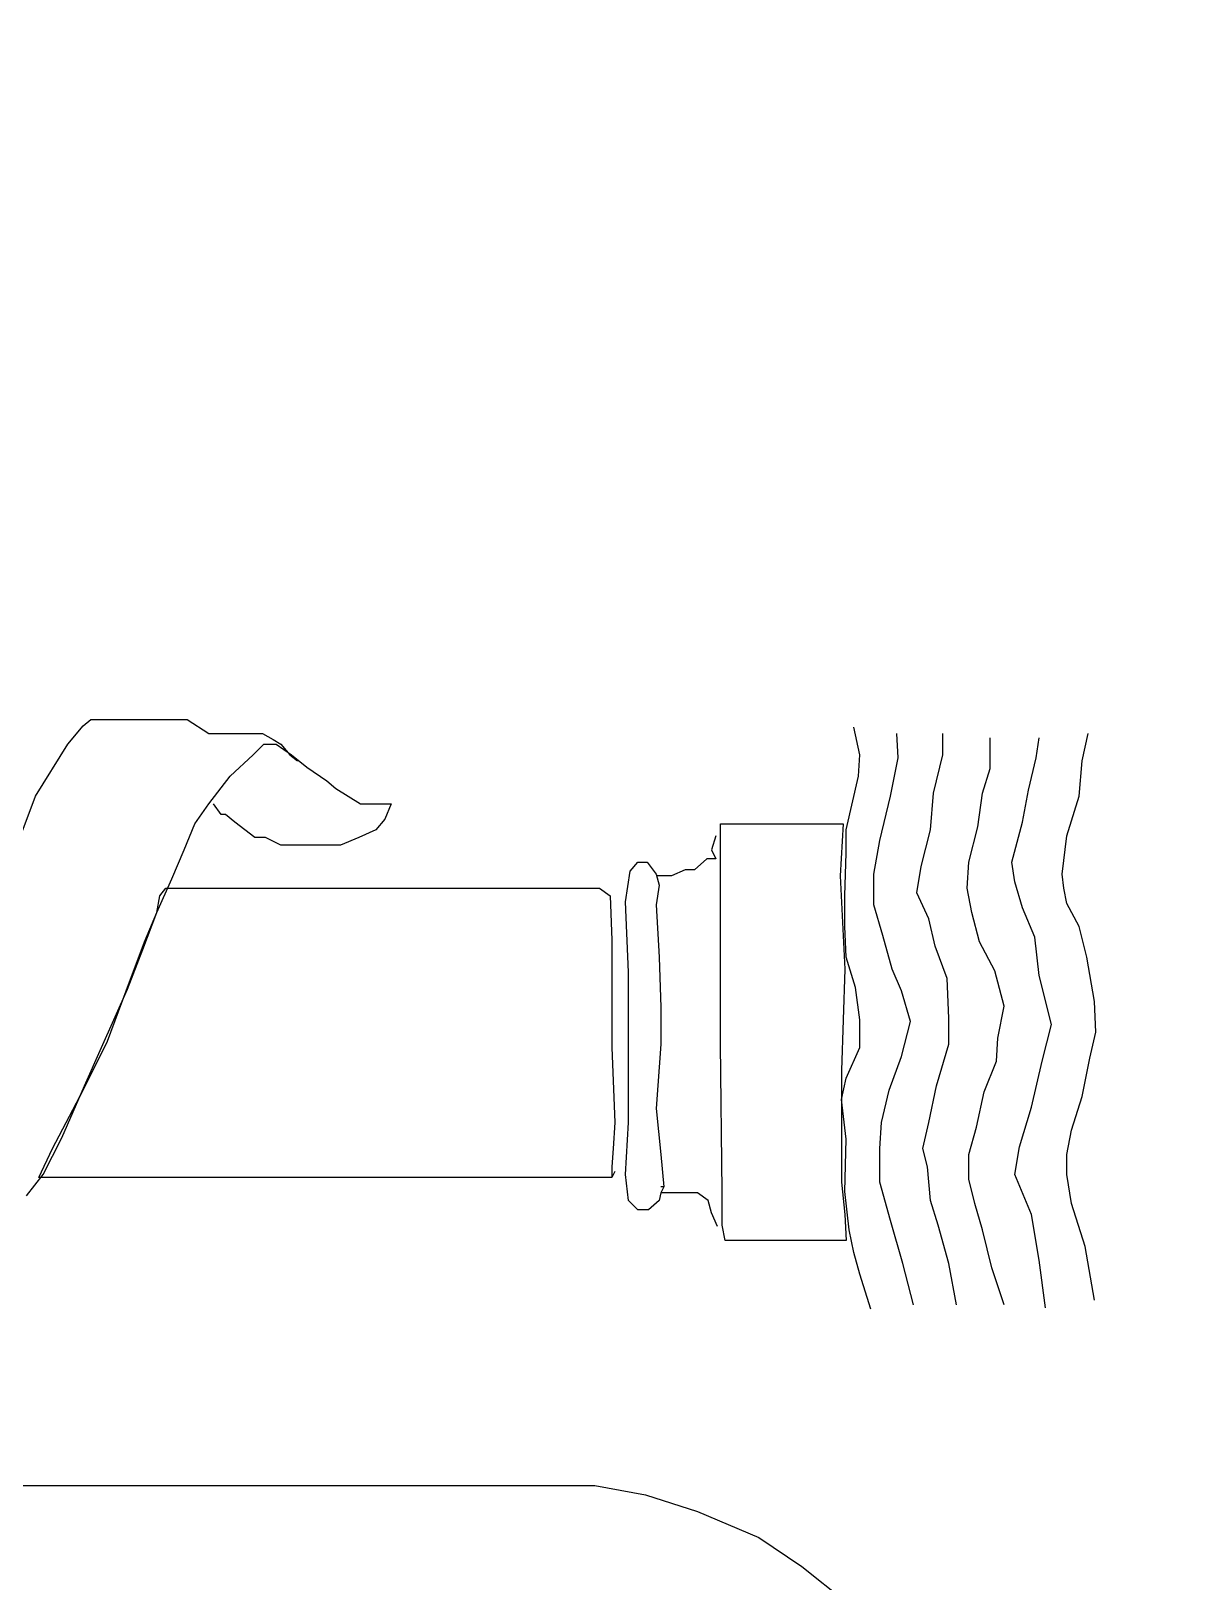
# Model space of a CAD drawing. Extents: x 747954 to 748544, y 4317181 to 4318208.
# Drawn here: x 747993.18 to 748000.74, y 4318047.51 to 4318057.64 of the extents above; entities that cross this region are included whole.
import ezdxf

# ---------------------------------------------------------------- set-up
doc = ezdxf.new("R2010")
doc.units = 0
doc.layers.get('0').update_dxf_attribs({"linetype": 'CONTINUOUS'})

msp = doc.modelspace()

# ---------------------------------------------------------------- linework, layer by layer
at = {"color": 0, "linetype": 'CONTINUOUS'}
for p, q in [((747993.52, 4318053.1), (747993.57, 4318053.14)), ((747993.52, 4318053.1), (747993.57, 4318053.14)), ((747993.57, 4318053.14), (747993.64, 4318053.14)), ((747993.57, 4318053.14), (747993.64, 4318053.14)), ((747993.64, 4318053.14), (747993.74, 4318053.14)), ((747993.64, 4318053.14), (747993.74, 4318053.14)), ((747993.74, 4318053.14), (747993.89, 4318053.14)), ((747993.74, 4318053.14), (747993.89, 4318053.14)), ((747993.89, 4318053.14), (747994.05, 4318053.14)), ((747993.89, 4318053.14), (747994.05, 4318053.14)), ((747994.05, 4318053.14), (747994.2, 4318053.14)), ((747994.05, 4318053.14), (747994.2, 4318053.14)), ((747994.2, 4318053.14), (747994.34, 4318053.05)), ((747994.2, 4318053.14), (747994.34, 4318053.05)), ((747993.42, 4318052.98), (747993.52, 4318053.1)), ((747993.42, 4318052.98), (747993.52, 4318053.1)), ((747994.34, 4318053.05), (747994.45, 4318053.05)), ((747994.34, 4318053.05), (747994.45, 4318053.05)), ((747994.45, 4318053.05), (747994.56, 4318053.05)), ((747994.45, 4318053.05), (747994.56, 4318053.05)), ((747994.56, 4318053.05), (747994.69, 4318053.05)), ((747994.56, 4318053.05), (747994.69, 4318053.05)), ((747994.69, 4318053.05), (747994.76, 4318053.01)), ((747994.69, 4318053.05), (747994.76, 4318053.01)), ((747998.59, 4318052.91), (747998.55, 4318053.09)), ((747998.59, 4318052.91), (747998.55, 4318053.09)), ((747998.84, 4318052.89), (747998.83, 4318053.05)), ((747998.84, 4318052.89), (747998.83, 4318053.05)), ((747999.13, 4318052.91), (747999.13, 4318053.05)), ((747999.13, 4318052.91), (747999.13, 4318053.05)), ((748000.04, 4318052.87), (748000.08, 4318053.05)), ((748000.04, 4318052.87), (748000.08, 4318053.05)), ((747993.21, 4318052.64), (747993.42, 4318052.98)), ((747993.21, 4318052.64), (747993.42, 4318052.98)), ((747994.63, 4318052.91), (747994.7, 4318052.98)), ((747994.63, 4318052.91), (747994.7, 4318052.98)), ((747994.7, 4318052.98), (747994.76, 4318052.98)), ((747994.7, 4318052.98), (747994.76, 4318052.98)), ((747994.76, 4318053.01), (747994.81, 4318052.98)), ((747994.76, 4318053.01), (747994.81, 4318052.98)), ((747994.76, 4318052.98), (747994.78, 4318052.98)), ((747994.76, 4318052.98), (747994.78, 4318052.98)), ((747994.78, 4318052.98), (747994.88, 4318052.91)), ((747994.78, 4318052.98), (747994.88, 4318052.91)), ((747994.81, 4318052.98), (747994.87, 4318052.91)), ((747994.81, 4318052.98), (747994.87, 4318052.91)), ((747999.44, 4318052.82), (747999.44, 4318053.02)), ((747999.44, 4318052.82), (747999.44, 4318053.02)), ((747999.74, 4318052.89), (747999.76, 4318053.02)), ((747999.74, 4318052.89), (747999.76, 4318053.02)), ((747994.48, 4318052.77), (747994.63, 4318052.91)), ((747994.48, 4318052.77), (747994.63, 4318052.91)), ((747994.87, 4318052.91), (747994.92, 4318052.87)), ((747994.87, 4318052.91), (747994.92, 4318052.87)), ((747994.88, 4318052.91), (747994.98, 4318052.83)), ((747994.88, 4318052.91), (747994.98, 4318052.83)), ((747998.58, 4318052.77), (747998.59, 4318052.91)), ((747998.58, 4318052.77), (747998.59, 4318052.91)), ((747998.79, 4318052.64), (747998.84, 4318052.89)), ((747998.79, 4318052.64), (747998.84, 4318052.89)), ((747999.07, 4318052.66), (747999.13, 4318052.91)), ((747999.07, 4318052.66), (747999.13, 4318052.91)), ((747999.69, 4318052.68), (747999.74, 4318052.89)), ((747999.69, 4318052.68), (747999.74, 4318052.89)), ((748000.02, 4318052.64), (748000.04, 4318052.87)), ((748000.02, 4318052.64), (748000.04, 4318052.87)), ((747994.34, 4318052.59), (747994.48, 4318052.77)), ((747994.34, 4318052.59), (747994.48, 4318052.77)), ((747994.98, 4318052.83), (747995.11, 4318052.74)), ((747994.98, 4318052.83), (747995.11, 4318052.74)), ((747995.11, 4318052.74), (747995.17, 4318052.69)), ((747995.11, 4318052.74), (747995.17, 4318052.69)), ((747998.5, 4318052.42), (747998.58, 4318052.77)), ((747998.5, 4318052.42), (747998.58, 4318052.77)), ((747999.39, 4318052.66), (747999.44, 4318052.82)), ((747999.39, 4318052.66), (747999.44, 4318052.82)), ((747993.09, 4318052.32), (747993.21, 4318052.64)), ((747993.09, 4318052.32), (747993.21, 4318052.64)), ((747995.17, 4318052.69), (747995.33, 4318052.59)), ((747995.17, 4318052.69), (747995.33, 4318052.59)), ((747998.72, 4318052.35), (747998.79, 4318052.64)), ((747998.72, 4318052.35), (747998.79, 4318052.64)), ((747999.05, 4318052.42), (747999.07, 4318052.66)), ((747999.05, 4318052.42), (747999.07, 4318052.66)), ((747999.36, 4318052.44), (747999.39, 4318052.66)), ((747999.36, 4318052.44), (747999.39, 4318052.66)), ((747999.65, 4318052.47), (747999.69, 4318052.68)), ((747999.65, 4318052.47), (747999.69, 4318052.68)), ((747999.94, 4318052.38), (748000.02, 4318052.64)), ((747999.94, 4318052.38), (748000.02, 4318052.64)), ((747994.25, 4318052.46), (747994.34, 4318052.59)), ((747994.25, 4318052.46), (747994.34, 4318052.59)), ((747994.42, 4318052.52), (747994.37, 4318052.59)), ((747994.42, 4318052.52), (747994.37, 4318052.59)), ((747995.33, 4318052.59), (747995.43, 4318052.59)), ((747995.33, 4318052.59), (747995.43, 4318052.59)), ((747995.43, 4318052.59), (747995.48, 4318052.59)), ((747995.43, 4318052.59), (747995.48, 4318052.59)), ((747995.48, 4318052.59), (747995.53, 4318052.59)), ((747995.48, 4318052.59), (747995.53, 4318052.59)), ((747995.53, 4318052.59), (747995.49, 4318052.49)), ((747995.53, 4318052.59), (747995.49, 4318052.49)), ((747994.18, 4318052.29), (747994.25, 4318052.46)), ((747994.18, 4318052.29), (747994.25, 4318052.46)), ((747994.45, 4318052.52), (747994.42, 4318052.52)), ((747994.45, 4318052.52), (747994.42, 4318052.52)), ((747994.51, 4318052.47), (747994.45, 4318052.52)), ((747994.51, 4318052.47), (747994.45, 4318052.52)), ((747994.64, 4318052.37), (747994.51, 4318052.47)), ((747994.64, 4318052.37), (747994.51, 4318052.47)), ((747995.49, 4318052.49), (747995.43, 4318052.42)), ((747995.49, 4318052.49), (747995.43, 4318052.42)), ((747997.68, 4318052.27), (747997.68, 4318052.46)), ((747997.68, 4318052.46), (747998.05, 4318052.46)), ((747997.68, 4318052.27), (747997.68, 4318052.46)), ((747997.68, 4318052.46), (747998.05, 4318052.46)), ((747998.05, 4318052.46), (747998.3, 4318052.46)), ((747998.05, 4318052.46), (747998.3, 4318052.46)), ((747998.3, 4318052.46), (747998.48, 4318052.46)), ((747998.3, 4318052.46), (747998.48, 4318052.46)), ((747998.48, 4318052.46), (747998.46, 4318052.12)), ((747998.48, 4318052.46), (747998.46, 4318052.12)), ((747999.3, 4318052.21), (747999.36, 4318052.44)), ((747999.3, 4318052.21), (747999.36, 4318052.44)), ((747999.58, 4318052.21), (747999.65, 4318052.47)), ((747999.58, 4318052.21), (747999.65, 4318052.47)), ((747994.71, 4318052.37), (747994.64, 4318052.37)), ((747994.71, 4318052.37), (747994.64, 4318052.37)), ((747994.81, 4318052.32), (747994.71, 4318052.37)), ((747994.81, 4318052.32), (747994.71, 4318052.37)), ((747995.32, 4318052.37), (747995.2, 4318052.32)), ((747995.32, 4318052.37), (747995.2, 4318052.32)), ((747995.43, 4318052.42), (747995.32, 4318052.37)), ((747995.43, 4318052.42), (747995.32, 4318052.37)), ((747997.65, 4318052.38), (747997.62, 4318052.29)), ((747997.65, 4318052.38), (747997.62, 4318052.29)), ((747998.5, 4318052.27), (747998.5, 4318052.42)), ((747998.5, 4318052.27), (747998.5, 4318052.42)), ((747998.68, 4318052.13), (747998.72, 4318052.35)), ((747998.68, 4318052.13), (747998.72, 4318052.35)), ((747998.99, 4318052.18), (747999.05, 4318052.42)), ((747998.99, 4318052.18), (747999.05, 4318052.42)), ((747999.91, 4318052.13), (747999.94, 4318052.38)), ((747999.91, 4318052.13), (747999.94, 4318052.38)), ((747994.1, 4318052.1), (747994.18, 4318052.29)), ((747994.1, 4318052.1), (747994.18, 4318052.29)), ((747994.9, 4318052.32), (747994.81, 4318052.32)), ((747994.9, 4318052.32), (747994.81, 4318052.32)), ((747994.99, 4318052.32), (747994.9, 4318052.32)), ((747994.99, 4318052.32), (747994.9, 4318052.32)), ((747995.12, 4318052.32), (747994.99, 4318052.32)), ((747995.12, 4318052.32), (747994.99, 4318052.32)), ((747995.2, 4318052.32), (747995.12, 4318052.32)), ((747995.2, 4318052.32), (747995.12, 4318052.32)), ((747997.59, 4318052.23), (747997.51, 4318052.16)), ((747997.59, 4318052.23), (747997.51, 4318052.16)), ((747997.65, 4318052.23), (747997.59, 4318052.23)), ((747997.65, 4318052.23), (747997.59, 4318052.23)), ((747997.62, 4318052.29), (747997.65, 4318052.23)), ((747997.62, 4318052.29), (747997.65, 4318052.23)), ((747997.68, 4318052.06), (747997.68, 4318052.27)), ((747997.68, 4318052.06), (747997.68, 4318052.27)), ((747998.49, 4318051.99), (747998.5, 4318052.27)), ((747998.49, 4318051.99), (747998.5, 4318052.27)), ((747997.06, 4318051.95), (747997.09, 4318052.15)), ((747997.06, 4318051.95), (747997.09, 4318052.15)), ((747997.09, 4318052.15), (747997.14, 4318052.21)), ((747997.09, 4318052.15), (747997.14, 4318052.21)), ((747997.14, 4318052.21), (747997.2, 4318052.21)), ((747997.14, 4318052.21), (747997.2, 4318052.21)), ((747997.2, 4318052.21), (747997.26, 4318052.13)), ((747997.2, 4318052.21), (747997.26, 4318052.13)), ((747997.26, 4318052.13), (747997.28, 4318052.06)), ((747997.26, 4318052.13), (747997.28, 4318052.06)), ((747997.45, 4318052.16), (747997.36, 4318052.12)), ((747997.45, 4318052.16), (747997.36, 4318052.12)), ((747997.51, 4318052.16), (747997.45, 4318052.16)), ((747997.51, 4318052.16), (747997.45, 4318052.16)), ((747998.68, 4318051.93), (747998.68, 4318052.13)), ((747998.68, 4318051.93), (747998.68, 4318052.13)), ((747998.96, 4318052.01), (747998.99, 4318052.18)), ((747998.96, 4318052.01), (747998.99, 4318052.18)), ((747999.29, 4318052.04), (747999.3, 4318052.21)), ((747999.29, 4318052.04), (747999.3, 4318052.21)), ((747999.6, 4318052.08), (747999.58, 4318052.21)), ((747999.6, 4318052.08), (747999.58, 4318052.21)), ((747999.92, 4318052.04), (747999.91, 4318052.13)), ((747999.92, 4318052.04), (747999.91, 4318052.13)), ((747994, 4318051.88), (747994.1, 4318052.1)), ((747994, 4318051.88), (747994.1, 4318052.1)), ((747994.02, 4318051.99), (747994.06, 4318052.04)), ((747994.02, 4318051.99), (747994.06, 4318052.04)), ((747994.06, 4318052.04), (747994.44, 4318052.04)), ((747994.06, 4318052.04), (747994.44, 4318052.04)), ((747994.44, 4318052.04), (747995.25, 4318052.04)), ((747994.44, 4318052.04), (747995.25, 4318052.04)), ((747995.25, 4318052.04), (747995.93, 4318052.04)), ((747995.25, 4318052.04), (747995.93, 4318052.04)), ((747995.93, 4318052.04), (747996.37, 4318052.04)), ((747995.93, 4318052.04), (747996.37, 4318052.04)), ((747996.37, 4318052.04), (747996.69, 4318052.04)), ((747996.37, 4318052.04), (747996.69, 4318052.04)), ((747996.69, 4318052.04), (747996.8, 4318052.04)), ((747996.69, 4318052.04), (747996.8, 4318052.04)), ((747996.8, 4318052.04), (747996.89, 4318052.04)), ((747996.8, 4318052.04), (747996.89, 4318052.04)), ((747996.89, 4318052.04), (747996.96, 4318051.99)), ((747996.89, 4318052.04), (747996.96, 4318051.99)), ((747997.31, 4318052.12), (747997.26, 4318052.12)), ((747997.31, 4318052.12), (747997.26, 4318052.12)), ((747997.28, 4318052.06), (747997.26, 4318051.93)), ((747997.28, 4318052.06), (747997.26, 4318051.93)), ((747997.36, 4318052.12), (747997.31, 4318052.12)), ((747997.36, 4318052.12), (747997.31, 4318052.12)), ((747997.68, 4318051.51), (747997.68, 4318052.06)), ((747997.68, 4318051.51), (747997.68, 4318052.06)), ((747998.46, 4318052.12), (747998.49, 4318051.51)), ((747998.46, 4318052.12), (747998.49, 4318051.51)), ((747999.32, 4318051.88), (747999.29, 4318052.04)), ((747999.32, 4318051.88), (747999.29, 4318052.04)), ((747999.65, 4318051.91), (747999.6, 4318052.08)), ((747999.65, 4318051.91), (747999.6, 4318052.08)), ((747999.94, 4318051.94), (747999.92, 4318052.04)), ((747999.94, 4318051.94), (747999.92, 4318052.04)), ((747994, 4318051.88), (747994.02, 4318051.99)), ((747994, 4318051.88), (747994.02, 4318051.99)), ((747996.96, 4318051.99), (747996.97, 4318051.7)), ((747996.96, 4318051.99), (747996.97, 4318051.7)), ((747997.08, 4318051.49), (747997.06, 4318051.95)), ((747997.08, 4318051.49), (747997.06, 4318051.95)), ((747997.26, 4318051.93), (747997.28, 4318051.59)), ((747997.26, 4318051.93), (747997.28, 4318051.59)), ((747998.49, 4318051.79), (747998.49, 4318051.99)), ((747998.49, 4318051.79), (747998.49, 4318051.99)), ((747998.74, 4318051.73), (747998.68, 4318051.93)), ((747998.74, 4318051.73), (747998.68, 4318051.93)), ((747999.04, 4318051.84), (747998.96, 4318052.01)), ((747999.04, 4318051.84), (747998.96, 4318052.01)), ((748000.02, 4318051.79), (747999.94, 4318051.94)), ((748000.02, 4318051.79), (747999.94, 4318051.94)), ((747993.91, 4318051.64), (747994, 4318051.88)), ((747993.91, 4318051.64), (747994, 4318051.88)), ((747993.92, 4318051.69), (747994, 4318051.88)), ((747993.92, 4318051.69), (747994, 4318051.88)), ((747999.08, 4318051.66), (747999.04, 4318051.84)), ((747999.08, 4318051.66), (747999.04, 4318051.84)), ((747999.37, 4318051.69), (747999.32, 4318051.88)), ((747999.37, 4318051.69), (747999.32, 4318051.88)), ((747999.73, 4318051.72), (747999.65, 4318051.91)), ((747999.73, 4318051.72), (747999.65, 4318051.91)), ((747998.5, 4318051.59), (747998.49, 4318051.79)), ((747998.5, 4318051.59), (747998.49, 4318051.79)), ((747998.8, 4318051.51), (747998.74, 4318051.73)), ((747998.8, 4318051.51), (747998.74, 4318051.73)), ((747999.76, 4318051.47), (747999.73, 4318051.72)), ((747999.76, 4318051.47), (747999.73, 4318051.72)), ((748000.07, 4318051.59), (748000.02, 4318051.79)), ((748000.07, 4318051.59), (748000.02, 4318051.79)), ((747993.8, 4318051.37), (747993.92, 4318051.69)), ((747993.8, 4318051.37), (747993.92, 4318051.69)), ((747993.81, 4318051.38), (747993.91, 4318051.64)), ((747993.81, 4318051.38), (747993.91, 4318051.64)), ((747996.97, 4318051.7), (747996.97, 4318051)), ((747996.97, 4318051.7), (747996.97, 4318051)), ((747999.16, 4318051.45), (747999.08, 4318051.66)), ((747999.16, 4318051.45), (747999.08, 4318051.66)), ((747999.47, 4318051.5), (747999.37, 4318051.69)), ((747999.47, 4318051.5), (747999.37, 4318051.69)), ((747997.28, 4318051.59), (747997.29, 4318051.26)), ((747997.28, 4318051.59), (747997.29, 4318051.26)), ((747998.56, 4318051.39), (747998.5, 4318051.59)), ((747998.56, 4318051.39), (747998.5, 4318051.59)), ((748000.12, 4318051.3), (748000.07, 4318051.59)), ((748000.12, 4318051.3), (748000.07, 4318051.59)), ((747997.08, 4318051.04), (747997.08, 4318051.49)), ((747997.08, 4318051.04), (747997.08, 4318051.49)), ((747997.68, 4318051.02), (747997.68, 4318051.51)), ((747997.68, 4318051.02), (747997.68, 4318051.51)), ((747998.49, 4318051.51), (747998.47, 4318050.85)), ((747998.49, 4318051.51), (747998.47, 4318050.85)), ((747998.86, 4318051.37), (747998.8, 4318051.51)), ((747998.86, 4318051.37), (747998.8, 4318051.51)), ((747999.17, 4318051.19), (747999.16, 4318051.45)), ((747999.17, 4318051.19), (747999.16, 4318051.45)), ((747999.53, 4318051.27), (747999.47, 4318051.5)), ((747999.53, 4318051.27), (747999.47, 4318051.5)), ((747999.84, 4318051.15), (747999.76, 4318051.47)), ((747999.84, 4318051.15), (747999.76, 4318051.47)), ((747993.64, 4318051), (747993.81, 4318051.38)), ((747993.64, 4318051), (747993.81, 4318051.38)), ((747993.68, 4318051.04), (747993.8, 4318051.37)), ((747993.68, 4318051.04), (747993.8, 4318051.37)), ((747998.59, 4318051.18), (747998.56, 4318051.39)), ((747998.59, 4318051.18), (747998.56, 4318051.39)), ((747998.92, 4318051.17), (747998.86, 4318051.37)), ((747998.92, 4318051.17), (747998.86, 4318051.37)), ((747997.29, 4318051.26), (747997.29, 4318051.02)), ((747997.29, 4318051.26), (747997.29, 4318051.02)), ((747999.49, 4318051.06), (747999.53, 4318051.27)), ((747999.49, 4318051.06), (747999.53, 4318051.27)), ((748000.13, 4318051.1), (748000.12, 4318051.3)), ((748000.13, 4318051.1), (748000.12, 4318051.3)), ((747998.59, 4318051), (747998.59, 4318051.18)), ((747998.59, 4318051), (747998.59, 4318051.18)), ((747998.86, 4318050.94), (747998.92, 4318051.17)), ((747998.86, 4318050.94), (747998.92, 4318051.17)), ((747999.17, 4318051.02), (747999.17, 4318051.19)), ((747999.17, 4318051.02), (747999.17, 4318051.19)), ((747999.78, 4318050.91), (747999.84, 4318051.15)), ((747999.78, 4318050.91), (747999.84, 4318051.15)), ((747993.52, 4318050.72), (747993.68, 4318051.04)), ((747993.52, 4318050.72), (747993.68, 4318051.04)), ((747997.08, 4318050.51), (747997.08, 4318051.04)), ((747997.08, 4318050.51), (747997.08, 4318051.04)), ((747997.29, 4318051.02), (747997.26, 4318050.6)), ((747997.29, 4318051.02), (747997.26, 4318050.6)), ((747997.69, 4318050.06), (747997.68, 4318051.02)), ((747997.69, 4318050.06), (747997.68, 4318051.02)), ((747999.09, 4318050.75), (747999.17, 4318051.02)), ((747999.09, 4318050.75), (747999.17, 4318051.02)), ((747999.48, 4318050.91), (747999.49, 4318051.06)), ((747999.48, 4318050.91), (747999.49, 4318051.06)), ((748000.09, 4318050.93), (748000.13, 4318051.1)), ((748000.09, 4318050.93), (748000.13, 4318051.1)), ((747993.53, 4318050.75), (747993.64, 4318051)), ((747993.53, 4318050.75), (747993.64, 4318051)), ((747996.97, 4318051), (747996.99, 4318050.51)), ((747996.97, 4318051), (747996.99, 4318050.51)), ((747998.5, 4318050.8), (747998.59, 4318051)), ((747998.5, 4318050.8), (747998.59, 4318051)), ((747998.78, 4318050.72), (747998.86, 4318050.94)), ((747998.78, 4318050.72), (747998.86, 4318050.94)), ((747999.4, 4318050.71), (747999.48, 4318050.91)), ((747999.4, 4318050.71), (747999.48, 4318050.91)), ((747999.71, 4318050.61), (747999.78, 4318050.91)), ((747999.71, 4318050.61), (747999.78, 4318050.91)), ((748000.04, 4318050.68), (748000.09, 4318050.93)), ((748000.04, 4318050.68), (748000.09, 4318050.93)), ((747998.47, 4318050.85), (747998.47, 4318050.49)), ((747998.47, 4318050.85), (747998.47, 4318050.49)), ((747993.32, 4318050.34), (747993.52, 4318050.72)), ((747993.32, 4318050.34), (747993.52, 4318050.72)), ((747993.38, 4318050.41), (747993.53, 4318050.75)), ((747993.38, 4318050.41), (747993.53, 4318050.75)), ((747998.47, 4318050.66), (747998.5, 4318050.8)), ((747998.47, 4318050.66), (747998.5, 4318050.8)), ((747998.73, 4318050.51), (747998.78, 4318050.72)), ((747998.73, 4318050.51), (747998.78, 4318050.72)), ((747999.04, 4318050.51), (747999.09, 4318050.75)), ((747999.04, 4318050.51), (747999.09, 4318050.75)), ((747999.35, 4318050.48), (747999.4, 4318050.71)), ((747999.35, 4318050.48), (747999.4, 4318050.71)), ((747998.5, 4318050.4), (747998.47, 4318050.66)), ((747998.5, 4318050.4), (747998.47, 4318050.66)), ((747999.63, 4318050.35), (747999.71, 4318050.61)), ((747999.63, 4318050.35), (747999.71, 4318050.61)), ((747999.97, 4318050.46), (748000.04, 4318050.68)), ((747999.97, 4318050.46), (748000.04, 4318050.68)), ((747996.99, 4318050.51), (747996.98, 4318050.34)), ((747996.99, 4318050.51), (747996.98, 4318050.34)), ((747997.06, 4318050.17), (747997.08, 4318050.51)), ((747997.06, 4318050.17), (747997.08, 4318050.51)), ((747997.26, 4318050.6), (747997.29, 4318050.3)), ((747997.26, 4318050.6), (747997.29, 4318050.3)), ((747998.72, 4318050.34), (747998.73, 4318050.51)), ((747998.72, 4318050.34), (747998.73, 4318050.51)), ((747999, 4318050.34), (747999.04, 4318050.51)), ((747999, 4318050.34), (747999.04, 4318050.51)), ((747993.26, 4318050.17), (747993.38, 4318050.41)), ((747993.26, 4318050.17), (747993.38, 4318050.41)), ((747998.47, 4318050.49), (747998.47, 4318050.12)), ((747998.47, 4318050.49), (747998.47, 4318050.12)), ((747999.3, 4318050.3), (747999.35, 4318050.48)), ((747999.3, 4318050.3), (747999.35, 4318050.48)), ((747999.94, 4318050.3), (747999.97, 4318050.46)), ((747999.94, 4318050.3), (747999.97, 4318050.46)), ((747993.23, 4318050.15), (747993.32, 4318050.34)), ((747993.23, 4318050.15), (747993.32, 4318050.34)), ((747996.98, 4318050.34), (747996.97, 4318050.22)), ((747996.98, 4318050.34), (747996.97, 4318050.22)), ((747998.49, 4318050.06), (747998.5, 4318050.4)), ((747998.49, 4318050.06), (747998.5, 4318050.4)), ((747998.72, 4318050.12), (747998.72, 4318050.34)), ((747998.72, 4318050.12), (747998.72, 4318050.34)), ((747999.03, 4318050.22), (747999, 4318050.34)), ((747999.03, 4318050.22), (747999, 4318050.34)), ((747999.6, 4318050.17), (747999.63, 4318050.35)), ((747999.6, 4318050.17), (747999.63, 4318050.35)), ((747996.97, 4318050.22), (747996.97, 4318050.15)), ((747996.97, 4318050.22), (747996.97, 4318050.15)), ((747997.29, 4318050.3), (747997.31, 4318050.09)), ((747997.29, 4318050.3), (747997.31, 4318050.09)), ((747999.05, 4318050), (747999.03, 4318050.22)), ((747999.05, 4318050), (747999.03, 4318050.22)), ((747999.3, 4318050.14), (747999.3, 4318050.3)), ((747999.3, 4318050.14), (747999.3, 4318050.3)), ((747999.94, 4318050.17), (747999.94, 4318050.3)), ((747999.94, 4318050.17), (747999.94, 4318050.3)), ((747993.15, 4318050.03), (747993.26, 4318050.17)), ((747993.15, 4318050.03), (747993.26, 4318050.17)), ((747993.3, 4318050.15), (747993.23, 4318050.15)), ((747993.3, 4318050.15), (747993.23, 4318050.15)), ((747993.4, 4318050.15), (747993.3, 4318050.15)), ((747993.4, 4318050.15), (747993.3, 4318050.15)), ((747993.66, 4318050.15), (747993.4, 4318050.15)), ((747993.66, 4318050.15), (747993.4, 4318050.15)), ((747994.83, 4318050.15), (747993.66, 4318050.15)), ((747994.83, 4318050.15), (747993.66, 4318050.15)), ((747996.59, 4318050.15), (747994.83, 4318050.15)), ((747996.59, 4318050.15), (747994.83, 4318050.15)), ((747996.91, 4318050.15), (747996.59, 4318050.15)), ((747996.91, 4318050.15), (747996.59, 4318050.15)), ((747996.97, 4318050.15), (747996.91, 4318050.15)), ((747996.97, 4318050.15), (747996.91, 4318050.15)), ((747996.99, 4318050.19), (747996.97, 4318050.15)), ((747996.99, 4318050.19), (747996.97, 4318050.15)), ((747997.08, 4318050), (747997.06, 4318050.17)), ((747997.08, 4318050), (747997.06, 4318050.17)), ((747998.47, 4318050.12), (747998.49, 4318049.91)), ((747998.47, 4318050.12), (747998.49, 4318049.91)), ((747998.79, 4318049.87), (747998.72, 4318050.12)), ((747998.79, 4318049.87), (747998.72, 4318050.12)), ((747999.34, 4318049.98), (747999.3, 4318050.14)), ((747999.34, 4318049.98), (747999.3, 4318050.14)), ((747999.71, 4318049.91), (747999.6, 4318050.17)), ((747999.71, 4318049.91), (747999.6, 4318050.17)), ((747999.97, 4318049.98), (747999.94, 4318050.17)), ((747999.97, 4318049.98), (747999.94, 4318050.17)), ((747997.14, 4318049.94), (747997.08, 4318050)), ((747997.14, 4318049.94), (747997.08, 4318050)), ((747997.28, 4318050), (747997.21, 4318049.94)), ((747997.28, 4318050), (747997.21, 4318049.94)), ((747997.29, 4318050.05), (747997.28, 4318050)), ((747997.29, 4318050.05), (747997.28, 4318050)), ((747997.31, 4318050.09), (747997.29, 4318050.05)), ((747997.31, 4318050.09), (747997.29, 4318050.09)), ((747997.31, 4318050.09), (747997.29, 4318050.05)), ((747997.31, 4318050.09), (747997.29, 4318050.09)), ((747997.34, 4318050.05), (747997.29, 4318050.05)), ((747997.34, 4318050.05), (747997.29, 4318050.05)), ((747997.42, 4318050.05), (747997.34, 4318050.05)), ((747997.42, 4318050.05), (747997.34, 4318050.05)), ((747997.53, 4318050.05), (747997.42, 4318050.05)), ((747997.53, 4318050.05), (747997.42, 4318050.05)), ((747997.6, 4318050), (747997.53, 4318050.05)), ((747997.6, 4318050), (747997.53, 4318050.05)), ((747997.62, 4318049.92), (747997.6, 4318050)), ((747997.62, 4318049.92), (747997.6, 4318050)), ((747997.69, 4318049.84), (747997.69, 4318050.06)), ((747997.69, 4318049.84), (747997.69, 4318050.06)), ((747998.52, 4318049.81), (747998.49, 4318050.06)), ((747998.52, 4318049.81), (747998.49, 4318050.06)), ((747999.1, 4318049.84), (747999.05, 4318050)), ((747999.1, 4318049.84), (747999.05, 4318050)), ((747997.21, 4318049.94), (747997.14, 4318049.94)), ((747997.21, 4318049.94), (747997.14, 4318049.94)), ((747997.66, 4318049.83), (747997.62, 4318049.92)), ((747997.66, 4318049.83), (747997.62, 4318049.92)), ((747998.49, 4318049.91), (747998.5, 4318049.74)), ((747998.49, 4318049.91), (747998.5, 4318049.74)), ((747999.39, 4318049.81), (747999.34, 4318049.98)), ((747999.39, 4318049.81), (747999.34, 4318049.98)), ((747999.76, 4318049.61), (747999.71, 4318049.91)), ((747999.76, 4318049.61), (747999.71, 4318049.91)), ((748000.06, 4318049.7), (747999.97, 4318049.98)), ((748000.06, 4318049.7), (747999.97, 4318049.98)), ((747997.71, 4318049.74), (747997.69, 4318049.84)), ((747997.71, 4318049.74), (747997.69, 4318049.84)), ((747998.55, 4318049.66), (747998.52, 4318049.81)), ((747998.55, 4318049.66), (747998.52, 4318049.81)), ((747998.87, 4318049.59), (747998.79, 4318049.87)), ((747998.87, 4318049.59), (747998.79, 4318049.87)), ((747999.17, 4318049.59), (747999.1, 4318049.84)), ((747999.17, 4318049.59), (747999.1, 4318049.84)), ((747999.45, 4318049.56), (747999.39, 4318049.81)), ((747999.45, 4318049.56), (747999.39, 4318049.81)), ((747997.93, 4318049.74), (747997.71, 4318049.74)), ((747997.93, 4318049.74), (747997.71, 4318049.74)), ((747998.22, 4318049.74), (747997.93, 4318049.74)), ((747998.22, 4318049.74), (747997.93, 4318049.74)), ((747998.5, 4318049.74), (747998.22, 4318049.74)), ((747998.5, 4318049.74), (747998.22, 4318049.74)), ((748000.12, 4318049.35), (748000.06, 4318049.7)), ((748000.12, 4318049.35), (748000.06, 4318049.7)), ((747998.59, 4318049.52), (747998.55, 4318049.66)), ((747998.59, 4318049.52), (747998.55, 4318049.66)), ((747999.8, 4318049.3), (747999.76, 4318049.61)), ((747999.8, 4318049.3), (747999.76, 4318049.61)), ((747998.66, 4318049.29), (747998.59, 4318049.52)), ((747998.66, 4318049.29), (747998.59, 4318049.52)), ((747998.94, 4318049.32), (747998.87, 4318049.59)), ((747998.94, 4318049.32), (747998.87, 4318049.59)), ((747999.22, 4318049.32), (747999.17, 4318049.59)), ((747999.22, 4318049.32), (747999.17, 4318049.59)), ((747999.53, 4318049.32), (747999.45, 4318049.56)), ((747999.53, 4318049.32), (747999.45, 4318049.56)), ((747992.85, 4318048.14), (747993.26, 4318048.14)), ((747992.85, 4318048.14), (747993.26, 4318048.14)), ((747993.26, 4318048.14), (747993.82, 4318048.14)), ((747993.26, 4318048.14), (747993.82, 4318048.14)), ((747993.82, 4318048.14), (747994.14, 4318048.14)), ((747993.82, 4318048.14), (747994.14, 4318048.14)), ((747994.14, 4318048.14), (747994.64, 4318048.14)), ((747994.14, 4318048.14), (747994.64, 4318048.14)), ((747994.64, 4318048.14), (747995.2, 4318048.14)), ((747994.64, 4318048.14), (747995.2, 4318048.14)), ((747995.2, 4318048.14), (747995.68, 4318048.14)), ((747995.2, 4318048.14), (747995.68, 4318048.14)), ((747995.68, 4318048.14), (747996.09, 4318048.14)), ((747995.68, 4318048.14), (747996.09, 4318048.14)), ((747996.09, 4318048.14), (747996.5, 4318048.14)), ((747996.09, 4318048.14), (747996.5, 4318048.14)), ((747996.5, 4318048.14), (747996.86, 4318048.14)), ((747996.5, 4318048.14), (747996.86, 4318048.14)), ((747996.86, 4318048.14), (747997.19, 4318048.08)), ((747996.86, 4318048.14), (747997.19, 4318048.08)), ((747997.19, 4318048.08), (747997.53, 4318047.97)), ((747997.19, 4318048.08), (747997.53, 4318047.97)), ((747997.53, 4318047.97), (747997.93, 4318047.8)), ((747997.53, 4318047.97), (747997.93, 4318047.8)), ((747997.93, 4318047.8), (747998.21, 4318047.61)), ((747997.93, 4318047.8), (747998.21, 4318047.61)), ((747998.21, 4318047.61), (747998.5, 4318047.38)), ((747998.21, 4318047.61), (747998.5, 4318047.38))]:
    msp.add_line(p, q, dxfattribs=at)

# ---------------------------------------------------------------- meshes
mesh = msp.add_polyface(dxfattribs=at)
corners = [(747954.5, 4317181), (747954.5, 4317181), (747954.5, 4317371.962), (748262.5, 4317181), (747954.5, 4317546.493), (748544, 4317181), (747954.5, 4318207.5), (748544, 4317842.007), (748544, 4318207.5)]
mesh.append_faces([[corners[k] for k in face] for face in [(0, 1, 3, 2), (2, 3, 5, 4), (4, 5, 7, 6), (6, 7, 8, 8)]], dxfattribs={"vtx0": -1, "vtx2": -1, "color": 0})
mesh = msp.add_polyface(dxfattribs=at)
corners = [(747964.5, 4318021), (747964.5, 4318021), (747964.5, 4318195.271), (748245.58, 4318021), (747964.5, 4318201.5), (748245.58, 4318027.229), (748245.58, 4318201.5)]
mesh.append_faces([[corners[k] for k in face] for face in [(0, 1, 3, 2), (2, 3, 5, 4), (4, 5, 6, 6)]], dxfattribs={"vtx0": -1, "vtx2": -1, "color": 0})

doc.saveas('drawing.dxf')
